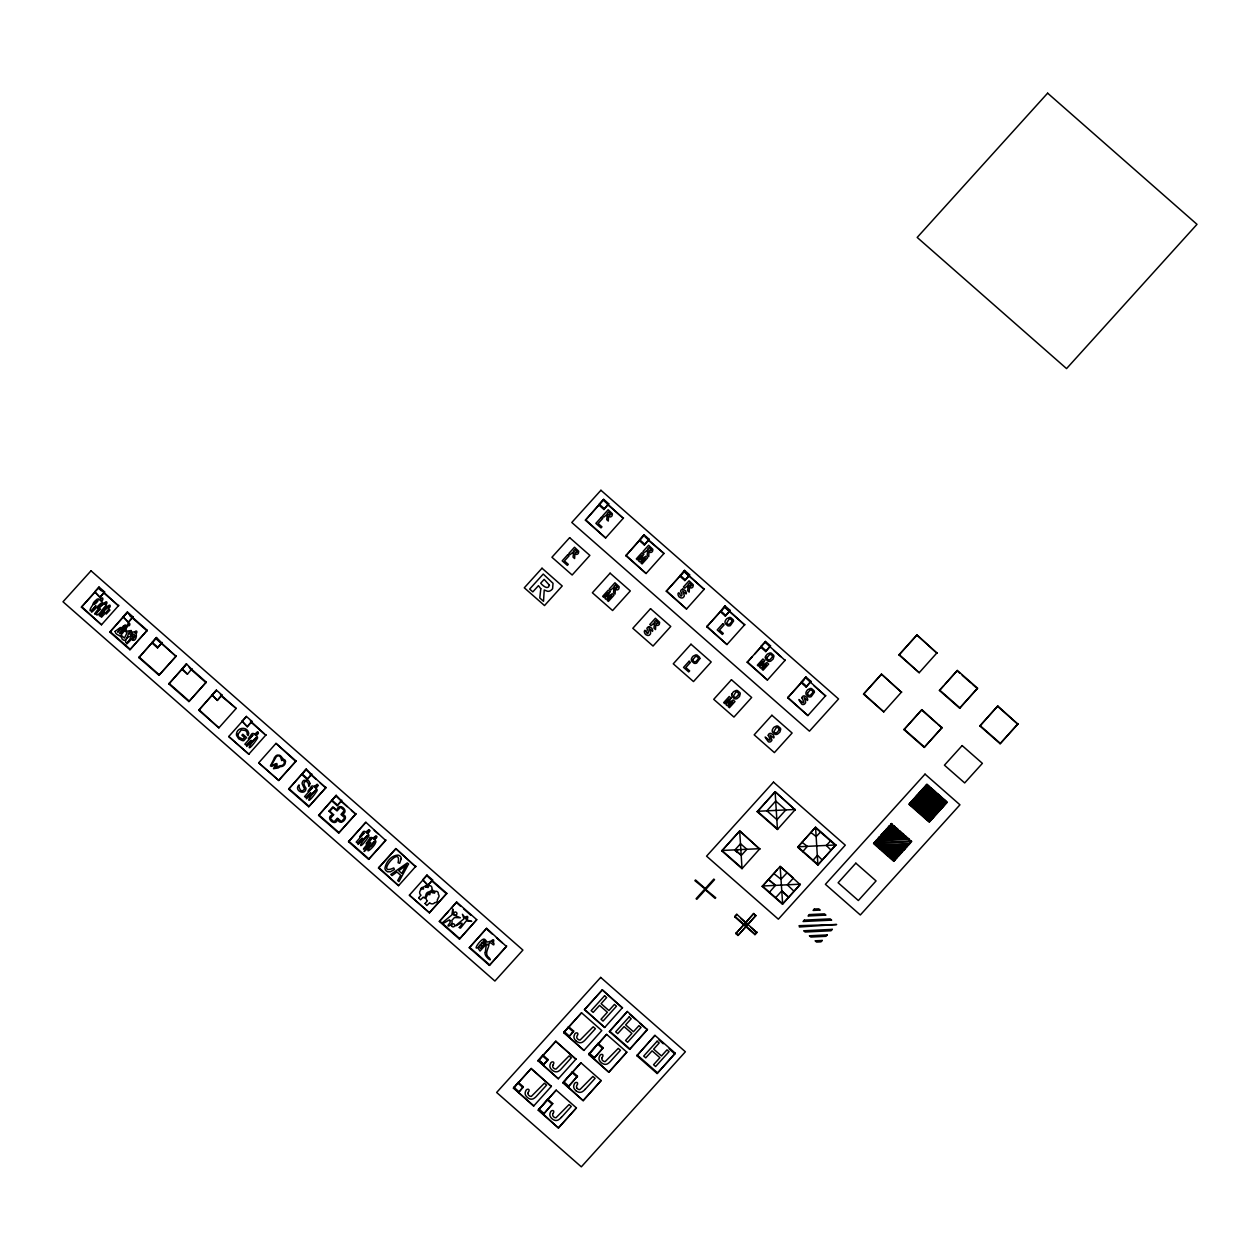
<?xml version="1.0" encoding="UTF-8"?>
<svg xmlns="http://www.w3.org/2000/svg" width="1260" height="1260" viewBox="0 0 1260 1260"><rect width="100%" height="100%" fill="white"/><g stroke="black" fill="none" stroke-linecap="round" stroke-linejoin="round"><path stroke-width="1.5" d="M738.612 694.591L736.234 697.205A2.032 1.984 22.7 0 1 734.47 697.095A2.236 2.173 22.7 0 1 733.918 696.67L733.777 696.496A1.811 1.764 22.7 0 1 733.493 695.914L735.824 692.149A2.047 2 22.7 0 1 736.517 692.008A2 1.953 22.7 0 1 738.549 694.512M779.058 730.107L776.695 732.737A2.032 1.984 22.7 0 1 774.916 732.611A2.236 2.173 22.7 0 1 774.365 732.186L774.223 732.013A1.811 1.764 22.7 0 1 773.939 731.446L776.27 727.666A2.047 2 22.7 0 1 779.042 730.091M731.981 694.071L732.8 692.575A8.946 8.741 22.7 0 1 733.761 691.551L736.171 690.448A4.016 3.922 22.7 0 1 737.478 690.559L739.935 692.685A3.244 3.166 22.7 0 1 740.25 693.756L739.494 696.465L737.116 698.576A3.843 3.748 22.7 0 1 735.588 698.922A3.181 3.103 22.7 0 1 734.485 698.749L732.123 696.67A3.244 3.166 22.7 0 1 731.808 695.599L731.792 695.221M765.639 656.586L766.474 655.106A8.946 8.741 22.7 0 1 767.434 654.066L769.828 652.979A4.016 3.922 22.7 0 1 771.151 653.09L773.608 655.216A3.244 3.166 22.7 0 1 773.923 656.271L773.167 658.98L770.789 661.106A3.843 3.764 22.7 0 1 769.261 661.453A3.181 3.103 22.7 0 1 768.159 661.264L765.797 659.201A3.244 3.166 22.7 0 1 765.481 658.13L765.466 657.751M118.818 605.335L101.493 624.787L81.412 607.163L98.737 587.711L118.582 605.902L104.234 593.303M94.705 591.806L100.013 597.398L104.612 591.948L99.004 587.034L94.705 591.806L100.013 597.398M99.004 587.034L98.501 588.262L101.367 590.783M101.493 624.787L81.648 606.611M128.552 613.903L147.231 630.299L129.922 649.75L109.84 632.126L127.15 612.675M123.118 616.77L128.441 622.361L133.04 616.912L127.433 611.998L123.118 616.77L128.441 622.361M127.433 611.998L109.84 632.126M129.922 649.75L147.231 630.299M138.883 657.625L156.209 638.174L176.053 656.365L158.965 675.265L138.883 657.625L156.492 637.513L161.8 643.104L157.5 647.876L151.893 642.947L156.492 637.513M157.5 647.876L162.083 642.427M158.965 675.265L176.29 655.814M188.953 666.934L206.246 682.117L188.921 701.568L168.84 683.928L186.433 663.815L191.756 669.391M186.433 663.815L181.849 669.249L187.441 674.163L192.04 668.729M187.441 674.163L182.117 668.587M188.921 701.568L206.246 682.117M220.405 694.559L236.187 708.419L218.862 727.87L198.781 710.231L216.106 690.779M212.074 694.874L217.397 700.466L221.98 695.032L216.389 690.118L212.074 694.874L217.397 700.466M216.389 690.118L198.781 710.231M218.862 727.87L199.017 709.679M236.187 708.419L221.618 696.37M228.737 736.533L248.818 754.173L228.737 736.533L246.062 717.082M242.03 721.177L247.338 726.768L251.937 721.334L246.346 716.404L242.03 721.177L247.338 726.768M245.826 717.633L246.346 716.404M265.907 735.273L250.362 720.862M258.694 762.835L278.775 780.476L258.694 762.835L276.003 743.384L296.084 761.009L278.775 780.476M276.003 743.384L295.864 761.576M288.635 789.138L305.959 769.687L325.805 787.862L308.716 806.762L288.635 789.138L306.243 769.01L311.551 774.601L307.235 779.373L301.644 774.459L306.243 769.01M307.235 779.373L311.834 773.923M308.716 806.762L326.041 787.311M318.591 815.441L335.9 795.989L355.761 814.165L338.672 833.065L318.591 815.441L336.184 795.312L341.507 800.903L337.192 805.676L331.6 800.746L336.184 795.312M337.192 805.676L341.791 800.226M338.672 833.065L355.981 813.614M348.532 841.727L365.857 822.276L385.702 840.467L368.613 859.367L348.532 841.727L365.857 822.276M368.613 859.367L385.938 839.916M415.894 866.218L398.57 885.67L378.488 868.03L395.813 848.578L415.658 866.77L395.813 848.578M398.57 885.67L378.724 867.478M409.39 895.167L429.471 912.807L409.39 895.167L426.715 875.716M422.667 879.811L427.99 885.402L432.59 879.968L426.983 875.038L422.667 879.811L427.99 885.402M426.478 876.267L426.983 875.038M623.542 517.939L605.635 537.973L585.412 520.222L603.319 500.173L623.353 518.38L607.462 504.425M599.24 504.236L598.878 505.071L603.934 509.512L608.722 503.779L603.666 499.338L599.24 504.236L604.296 508.678L603.934 509.512M603.666 499.338L585.412 520.222M429.471 912.807L446.796 893.356L428.101 876.944M439.346 921.469L456.655 902.018L476.737 919.658L459.427 939.109L439.346 921.469L448.544 911.295M605.635 537.973L585.601 519.766M451.174 908.381L456.655 902.018M459.427 939.109L476.737 919.658M645.025 536.807L663.988 553.455L646.081 573.505L625.858 555.739L643.765 535.689M639.686 539.752L639.324 540.603L644.395 545.029L649.168 539.296L644.112 534.854L639.686 539.752L644.742 544.194L644.395 545.029M469.287 947.772L486.612 928.321L506.457 946.512L489.368 965.396L469.287 947.772L486.612 928.321M644.112 534.854L625.858 555.739M646.081 573.505L626.047 555.298M489.368 965.396L506.693 945.945M663.988 553.455L647.908 539.942M704.434 588.971L686.527 609.021L666.304 591.255L684.212 571.221L704.245 589.428L684.023 571.662L684.558 570.37L689.614 574.812L689.267 575.663L684.841 580.561L679.786 576.119L684.558 570.37M684.841 580.561L689.614 574.812M686.527 609.021L666.493 590.814M523.341 1086.766L518.553 1092.499L523.341 1086.766L518.285 1082.324L513.387 1088.341L531.216 1068.464L551.329 1086.498L531.106 1068.732M513.592 1088.104L533.61 1106.091L551.455 1086.23M744.88 624.503L726.973 644.537L706.75 626.771L724.658 606.737L744.692 624.944L724.469 607.178L725.004 605.902L730.06 610.344L729.713 611.179L725.288 616.077L720.232 611.635L725.004 605.902M518.285 1082.324L517.939 1083.159L522.995 1087.601M725.288 616.077L730.06 610.344M547.627 1060.353L547.974 1059.518L542.918 1055.077L542.572 1055.911L547.627 1060.353L543.202 1065.251L543.643 1064.306L538.587 1059.865L538.02 1061.093L555.865 1041.217L575.977 1059.25L555.739 1041.485M583.947 1050.431L563.834 1032.397L581.553 1012.804L601.776 1030.554L583.947 1050.431L563.724 1032.664L568.622 1026.648L573.678 1031.089L568.906 1036.822L573.678 1031.089M726.973 644.537L706.939 626.33M568.622 1026.648L568.276 1027.483L573.332 1031.924M558.479 1128.031L538.477 1109.745L556.195 1090.136L576.418 1107.902L558.479 1128.031L538.256 1110.265L547.691 1099.098L552.746 1103.539L543.548 1114.171L552.746 1103.539M581.553 1012.804L563.724 1032.664M622.534 1007.606L604.69 1027.483L584.467 1009.717L602.296 989.856L622.409 1007.89L602.296 989.856M547.691 1099.098L547.344 1099.933L552.4 1104.374M556.195 1090.136L538.256 1110.265M583.207 1100.689L563.204 1082.403L580.923 1062.794L601.146 1080.56L583.207 1100.689L562.984 1082.923L572.418 1071.756L577.474 1076.197L568.26 1086.829L577.474 1076.197M572.418 1071.756L572.072 1072.591L577.127 1077.032M785.327 660.019L767.434 680.053L747.212 662.303L765.103 642.253L785.153 660.46M580.923 1062.794L562.984 1082.923M608.895 1072.276L588.892 1053.974L606.611 1034.381L626.834 1052.147L608.895 1072.276L588.672 1054.51L598.122 1043.327L603.178 1047.769L593.964 1058.416L603.178 1047.769M761.024 646.317L760.678 647.152L765.733 651.593L770.522 645.86L765.466 641.419L761.024 646.317L766.08 650.759L765.733 651.593M764.93 642.694L765.466 641.419M598.122 1043.327L597.76 1044.178L602.816 1048.603M604.69 1027.483L584.577 1009.449M606.611 1034.381L598.799 1043.311M609.383 1031.609L627.322 1011.481L647.325 1029.766L629.606 1049.36L609.383 1031.609L627.322 1011.481M767.434 680.053L747.385 661.846M629.606 1049.36L647.545 1029.231M721.791 850.909L739.683 830.891L759.733 849.082L739.683 830.891L742.014 868.675L721.791 850.909L739.51 831.317M636.899 1055.754L654.948 1035.373L675.171 1053.139L674.84 1053.927L657.121 1073.52L636.899 1055.754L654.948 1035.373M825.788 695.536L807.881 715.57L787.658 697.819L805.565 677.77L825.599 695.977L814.039 685.834M801.486 681.833L801.124 682.668L806.179 687.109L810.967 681.376L805.912 676.935L801.486 681.833L806.542 686.275L806.179 687.109M805.376 678.226L805.912 676.935M757.228 811.723L775.12 791.705L795.17 809.881L775.12 791.705L777.452 829.489L757.228 811.723L774.947 792.13M657.121 1073.52L675.171 1053.139M807.881 715.57L787.846 697.378M743.384 924.478L734.722 916.87L736.801 914.303L756.819 932.558L754.945 934.636L744.833 925.753M736.801 914.303L734.722 916.87M746.849 925.659L737.982 935.456L735.84 933.566L753.763 913.484L755.701 915.862L748.109 924.257M737.982 935.456L755.905 915.374M762.237 886.442L780.129 866.408L800.179 884.599L782.46 904.192L762.237 886.442L777.514 869.542M745.967 922.367L753.763 913.484M768.332 879.7L775.467 885.355L769.183 892.537M773.86 873.574L780.995 879.26L786.901 872.944M754.945 934.636L757.024 932.069M797.674 847.24L815.567 827.221L835.789 844.972L817.897 865.006L797.674 847.24L815.567 827.221L817.897 865.006M901.672 691.882L883.764 711.9L863.541 694.15L881.433 674.116L901.483 692.307L881.433 674.116M802.1 842.342L807.345 846.358L802.73 851.681M810.967 832.545L816.197 836.561L820.449 832.088M782.46 904.192L800.352 884.173L762.41 886.016L782.633 903.767L780.129 866.408L793.406 878.047L787.311 884.803L794.083 891.34M788.555 897.467L781.783 890.914L775.688 897.671M812.842 860.564L817.456 855.225L822.323 860.107M937.109 652.68L919.202 672.714L898.978 654.948L916.87 634.93L936.92 653.121L916.87 634.93M883.764 711.9L863.714 693.724M830.561 840.971L826.308 845.444L831.191 850.311M919.202 672.714L899.152 654.523M903.987 729.666L921.895 709.648L941.929 727.823L924.21 747.432L903.987 729.666L921.895 709.648M939.425 690.464L957.332 670.446L977.555 688.212L959.647 708.23L939.425 690.464L943.866 685.566M924.21 747.432L942.118 727.398M945.126 684.18L957.332 670.446M959.647 708.23L977.555 688.212M979.886 725.996L997.778 705.962L1017.828 724.153L1000.109 743.746L979.886 725.996L997.778 705.962M1000.109 743.746L1018.001 723.728M528.302 1092.247L528.097 1092.782A2.945 2.882 22.7 0 0 528.003 1093.27M552.998 1113.572L552.793 1114.108A2.945 2.882 22.7 0 0 552.683 1114.596A2.709 2.646 22.7 0 0 553.66 1116.832L554.29 1117.321A2.52 2.457 22.7 0 0 555.408 1117.683A1.638 1.591 22.7 0 0 556.038 1117.714L569.079 1104.532L571.268 1106.453L561.393 1117.384M102.312 609.73C111.967 598.988 94.579 620.077 106.281 607.761A1.591 1.543 22.7 0 0 106.123 605.572L103.399 603.193A2.489 2.441 22.7 0 1 102.8 604.832C99.839 606.296 87.601 622.078 100.406 608.942C92.437 616.203 97.902 617.258 101.903 610.202M106.029 612.36L108.706 609.572L105.651 613.242L106.281 614.045L109.903 610.092L107.478 606.8A2.362 2.315 22.7 0 1 106.864 608.281L99.225 615.715L100.328 615.998L104.281 611.635L100.595 616.219L101.54 617.242L105.651 612.785M369.983 837.994C356.044 857.698 385.938 820.922 363.416 849.114C384.883 828.34 350.422 865.258 370.755 845.397C378.063 835.9 372.204 847.003 370.125 846.83C363.242 856.107 374.63 846.72 375.48 842.751A1.701 1.669 22.7 0 0 375.275 840.436L372.377 837.884A1.701 1.669 22.7 0 0 369.999 837.994M81.412 607.163L94.563 592.625M100.296 596.72L104.612 591.948M128.725 621.684L133.04 616.912M168.84 683.928L185.929 665.028M217.681 699.804L221.98 695.032M247.621 726.091L251.937 721.334M248.818 754.173L266.143 734.722M278.995 779.909L296.084 761.009M604.296 508.678L608.722 503.779M644.742 544.194L649.168 539.296M378.488 868.03L395.577 849.13M666.304 591.255L684.023 571.662M428.274 884.74L432.59 879.968M429.707 912.256L446.796 893.356M706.75 626.771L724.469 607.178M747.212 662.303L752.267 656.696M754.803 653.893L761.119 646.9M766.08 650.759L770.522 645.86M787.658 697.819L804.101 679.628M806.542 686.275L810.967 681.376M863.541 694.15L881.26 674.541M898.978 654.948L916.697 635.355M542.918 1055.077L538.492 1059.975L543.548 1064.417L547.974 1059.518M531.216 1068.464L513.497 1088.057L533.815 1105.87M555.865 1041.217L538.146 1060.81L558.4 1078.686M584.467 1009.717L602.185 990.124M766.883 810.842L775.75 801.029L785.862 809.912L776.995 819.725L766.899 810.826M735.005 849.854L740.549 843.712L746.865 849.287L741.321 855.414L735.005 849.854L741.337 855.398M704.655 889.229L696.103 898.679L696.812 899.309L705.364 889.859L705.269 888.536L695.52 879.968L694.89 880.661L715.743 897.718L715.113 898.411L705.364 889.859M705.269 888.536L713.822 879.086L714.53 879.7L705.994 889.166M742.014 868.675L759.906 848.657L721.964 850.484L742.187 868.25M777.452 829.489L795.344 809.456L757.402 811.298L777.625 829.048M576.088 1058.983L558.259 1078.843L538.288 1060.652M588.672 1054.51L595.003 1047.517M585.238 1089.27L595.114 1078.339L592.924 1076.418L579.884 1089.601A1.638 1.591 22.7 0 1 579.238 1089.553A2.52 2.473 22.7 0 1 578.135 1089.207L577.49 1088.719A3.78 3.685 22.7 0 1 577.143 1088.372M558.7 1127.495L576.418 1107.902M583.427 1100.153L601.146 1080.56M609.115 1071.74L626.834 1052.147M735.84 933.566L743.431 925.171M745.038 925.265L746.912 923.186M926.116 785.216L927.832 785.122M924.856 786.602L929.266 786.382M923.596 787.972L930.699 787.642M922.351 789.358L932.117 788.886M921.091 790.745L933.55 790.146M919.847 792.13L934.983 791.406M918.587 793.516L936.416 792.666M917.343 794.902L937.85 793.91M916.083 796.288L939.267 795.17M914.839 797.674L940.7 796.43M913.579 799.06L942.133 797.69M912.319 800.447L943.567 798.934M911.075 801.832L945 800.194M909.814 803.219L946.417 801.455M909.909 804.541L946.512 802.777M911.342 805.802L945.252 804.163M912.775 807.061L944.008 805.549M914.193 808.306L942.748 806.936M915.626 809.566L941.503 808.322M917.059 810.826L940.244 809.707M918.493 812.086L938.999 811.093M919.926 813.33L937.739 812.48M921.343 814.59L936.495 813.85M922.777 815.85L935.235 815.236M924.21 817.094L933.975 816.622M925.643 818.354L932.731 818.008M927.077 819.614L931.471 819.394M928.494 820.874L930.226 820.78M737.793 850.138L734.832 850.279L737.352 852.5M930.4 803.817L926.73 801.077L929.707 797.785L932.715 800.698L932.179 803.376A1.874 1.827 22.7 0 1 930.589 803.785M97.713 608.249L102.202 604.312A1.717 1.669 22.7 0 0 102.044 601.949L99.13 599.398M957.143 670.871L959.679 673.092M962.199 675.313L970.877 682.92M972.311 684.196L977.366 688.637M997.605 706.387L1017.828 724.153M939.614 690.039L959.836 707.805M980.059 725.571L1000.283 743.321M921.706 710.073L936.873 723.382M938.149 724.5L941.929 727.823M904.176 729.241L924.399 746.991M773.593 650.317L780.806 656.649M680.132 575.284L685.188 579.71M720.578 610.801L725.634 615.242M815.393 827.647L835.616 845.413M768.505 879.275L775.451 885.37M781.783 890.93L788.728 897.025M753.559 913.972L755.701 915.862M740.927 918.603L745.259 922.399M751.039 927.47L756.819 932.558M744.896 923.281L747.054 925.171M734.927 916.382L755.149 934.148M736.045 933.077L738.187 934.967M630 1014.552L635.78 1019.623M640.111 1023.419L645.892 1028.491M658.948 1039.972L663.28 1043.768M669.06 1048.84L674.84 1053.927M637.213 1054.966L657.452 1072.733M609.604 1031.074L629.827 1048.84M129.796 615.746L147.011 630.851M155.972 638.741L176.053 656.365M190.228 668.808L206.01 682.668M251.559 722.673L264.474 734.013M310.023 774.018L315.772 779.058M320.072 782.838L325.805 787.862M341.413 801.581L347.146 806.62M351.461 810.385L355.761 814.165M374.236 830.387L378.536 834.167M432.212 881.307L446.56 893.907M456.419 902.569L460.735 906.35M463.601 908.869L470.767 915.169M486.376 928.872L492.109 933.912M496.424 937.692L502.157 942.732M152.177 642.285L157.768 647.199M301.927 773.782L307.519 778.696M331.868 800.084L337.475 804.998M110.061 631.559L130.142 649.199M139.12 657.074L159.201 674.714M169.076 683.377L189.157 701.017M288.871 788.587L308.952 806.211M318.827 814.873L338.909 832.514M348.768 841.176L368.849 858.816M439.567 920.918L459.648 938.542M469.523 947.221L489.605 964.845M589.255 1053.124L594.31 1057.565M564.197 1031.546L569.252 1035.988M563.567 1081.553L568.622 1085.994M538.839 1108.894L543.895 1113.336M513.86 1087.222L518.915 1091.664M97.713 608.249C110.943 590.767 80.813 625.921 95.886 605.587C85.869 618.282 90.169 604.422 98.044 600.548C95.02 606.154 89.365 605.446 96.721 599.508A1.717 1.669 22.7 0 1 99.13 599.398M528.507 1091.869A10.364 10.127 22.7 0 1 529.042 1091.018C529.846 1088.231 525.861 1088.797 525.577 1091.38A5.213 5.103 22.7 0 0 525.152 1093.381A4.221 4.127 22.7 0 0 525.593 1095.176A5.182 5.056 22.7 0 0 525.877 1095.68A6.568 6.41 22.7 0 0 526.428 1096.436L526.885 1096.94A7.702 7.529 22.7 0 0 530.413 1099.067A4.756 4.646 22.7 0 0 533.405 1098.704A12.443 12.159 22.7 0 0 536.665 1096.027L546.588 1085.128L544.399 1083.206L531.358 1096.389A1.638 1.591 22.7 0 1 530.712 1096.358A2.52 2.457 22.7 0 1 529.61 1095.995L528.964 1095.507A2.709 2.646 22.7 0 1 527.909 1093.27M576.387 1041.185A7.418 7.245 22.7 0 0 579.238 1042.634A4.756 4.646 22.7 0 0 582.215 1042.303A12.443 12.159 22.7 0 0 585.475 1039.626L595.397 1028.727L593.208 1026.79L580.167 1039.988A1.638 1.591 22.7 0 1 579.521 1039.941A2.52 2.473 22.7 0 1 578.419 1039.579L577.789 1039.106A3.78 3.685 22.7 0 1 577.427 1038.76A2.473 2.425 22.7 0 1 576.797 1036.87A2.945 2.866 22.7 0 1 576.907 1036.366L577.111 1035.83A8.93 8.726 22.7 0 1 577.852 1034.617C578.608 1032.034 574.67 1032.302 574.387 1034.98A5.213 5.087 22.7 0 0 573.962 1036.98A4.221 4.127 22.7 0 0 574.402 1038.775A5.544 5.418 22.7 0 0 574.859 1039.532A6.583 6.426 22.7 0 0 575.237 1040.035L575.694 1040.524A9.781 9.56 22.7 0 0 576.387 1041.169M553.187 1113.194A10.364 10.127 22.7 0 1 553.723 1112.344C554.526 1109.556 550.541 1110.123 550.258 1112.706A5.213 5.103 22.7 0 0 549.848 1114.706A4.221 4.127 22.7 0 0 550.289 1116.502A5.182 5.056 22.7 0 0 550.557 1117.006A6.568 6.41 22.7 0 0 551.108 1117.762L551.565 1118.266A7.702 7.529 22.7 0 0 555.109 1120.392A4.756 4.646 22.7 0 0 558.101 1120.03A12.443 12.159 22.7 0 0 561.361 1117.352M577.127 1088.372A2.473 2.425 22.7 0 1 576.513 1086.482A2.945 2.866 22.7 0 1 576.623 1085.978L576.828 1085.458A8.93 8.726 22.7 0 1 577.568 1084.23C578.356 1081.427 574.387 1082.009 574.103 1084.592A5.213 5.087 22.7 0 0 573.678 1086.592A4.221 4.127 22.7 0 0 574.119 1088.388A5.544 5.418 22.7 0 0 574.56 1089.144A6.583 6.426 22.7 0 0 574.954 1089.648L575.41 1090.152A9.781 9.56 22.7 0 0 576.103 1090.782M576.088 1090.798A7.418 7.245 22.7 0 0 578.954 1092.247A4.756 4.646 22.7 0 0 581.931 1091.916A12.443 12.159 22.7 0 0 585.191 1089.238M776.034 734.438A3.181 3.103 22.7 0 1 774.931 734.265L772.569 732.202A3.244 3.166 22.7 0 1 772.254 731.131L772.238 730.737A3.906 3.811 22.7 0 1 772.427 729.587L773.246 728.091A8.946 8.741 22.7 0 1 774.207 727.067L776.617 725.981A4.016 3.922 22.7 0 1 777.924 726.091L780.381 728.201A3.244 3.166 22.7 0 1 780.712 729.272L779.94 731.981L777.562 734.107A3.843 3.748 22.7 0 1 776.034 734.438M731.619 695.079A3.843 3.748 22.7 0 1 731.808 693.945M648.774 626.755A2.489 2.425 22.7 0 1 649.262 626.692M648.585 626.834A2.063 2.016 22.7 0 0 647.719 627.275A2.489 2.425 22.7 0 0 647.199 627.889A2.221 2.173 22.7 0 0 646.931 628.787C649.75 631.764 647.624 636.347 646.018 631.355A3.134 3.055 22.7 0 1 646.254 630.851C642.931 628.441 644.254 635.087 647.041 635.245A2.536 2.473 22.7 0 0 648.695 635.355L648.884 635.308A1.969 1.921 22.7 0 0 649.53 634.993L650.349 634.048A2.315 2.252 22.7 0 0 650.569 633.449L650.569 632.819A2.378 2.331 22.7 0 0 650.412 632.205L649.026 628.362L652.412 631.402A2.425 2.378 22.7 0 0 652.712 630.425L651.924 628.315L649.577 626.834A2.221 2.173 22.7 0 0 649.058 626.803M765.292 657.594A3.843 3.764 22.7 0 1 765.481 656.46M731.871 620.897A2.047 2 22.7 0 0 729.052 619.148L726.721 622.928A2.032 1.984 22.7 0 0 727.036 623.511L727.146 623.668A2.236 2.173 22.7 0 0 727.697 624.109A2.032 1.984 22.7 0 0 729.461 624.22L731.824 621.59A2.047 2 22.7 0 0 731.902 620.897M682.432 589.27A2.489 2.425 22.7 0 1 682.936 589.223M682.243 589.365A2.063 2.016 22.7 0 0 681.392 589.79A2.489 2.425 22.7 0 0 680.872 590.404A2.221 2.173 22.7 0 0 680.589 591.318C683.456 594.326 681.203 598.815 679.691 593.87A3.134 3.055 22.7 0 1 679.928 593.365C676.715 590.924 677.817 597.445 680.51 597.681A2.583 2.52 22.7 0 0 682.369 597.886L682.558 597.838A1.969 1.921 22.7 0 0 683.188 597.524L684.023 596.563A2.315 2.252 22.7 0 0 684.243 595.964L684.243 595.35A2.378 2.331 22.7 0 0 684.07 594.72L682.699 590.893L686.07 593.933A2.425 2.378 22.7 0 0 686.385 592.94L685.582 590.83L683.251 589.349A2.221 2.173 22.7 0 0 682.731 589.333M485.289 952.292C483.131 955.6 493.274 963.364 489.4 958.01C483.273 953.962 489.321 947.851 488.99 943.819C490.518 940.086 494.014 947.441 494.014 943.897C492.455 937.456 487.856 944.307 486.344 941.125A9.623 9.403 22.7 0 0 484.69 939.346C481.981 937.093 472.374 950.796 477.713 947.599L480.028 951.048L486.376 944.102L485.289 952.292M256.064 737.73C245.716 749.101 248 752.551 257.15 738.738A1.701 1.669 22.7 0 0 256.961 736.423L254.063 733.871A1.701 1.669 22.7 0 0 251.669 733.981L248.283 738.832L252.992 735.068L244.85 744.203L246.188 745.164L251.118 740.281L246.677 746.487L256.064 737.73M315.677 790.193C304.841 802.415 307.944 804.541 316.748 791.201A1.685 1.638 22.7 0 0 316.559 788.902L313.693 786.382A1.685 1.638 22.7 0 0 311.33 786.492L307.96 791.28L312.606 787.61L304.573 796.603L305.897 797.548L310.779 792.713L306.369 798.871L315.677 790.24M367.416 835.616C356.706 847.586 359.825 849.87 368.518 836.64A1.701 1.669 22.7 0 0 368.314 834.325L365.416 831.773A1.701 1.669 22.7 0 0 363.037 831.883L359.635 836.734L364.313 833.017L356.202 842.089L357.541 843.066L362.486 838.183L358.029 844.389L367.416 835.616M132.473 639.985C136.159 642.663 139.151 630.724 132.174 631.984C125.323 633.292 136.19 639.356 131.308 634.205L132.489 633.26L132.473 634.63C135.907 632.504 134.174 638.946 131.465 636.709C123.842 635.434 123.464 649.987 130.898 638.08C116.629 656.208 144.081 624.755 132.473 639.985M491.683 940.763C493.762 945.047 495.07 937.062 491.699 940.637M540.808 588.751L539.768 597.98L543.517 601.288L544.226 589.995L547.533 591.302A4.678 4.567 22.7 0 0 549.061 591.223A4.867 4.741 22.7 0 0 550.006 590.909L551.281 590.105A7.906 7.718 22.7 0 0 552.605 588.688L553.03 583.317L543.233 574.056L529.641 589.097L532.822 591.885L538.477 585.632L540.808 588.751M549.423 585.191C548.1 590.53 542.462 585.428 540.682 583.207L544.147 579.364L549.423 585.191M573.489 553.329L573.048 557.156L574.607 558.526L574.906 553.849L576.277 554.384A2 1.953 22.7 0 0 577.474 554.132L577.836 553.896A3.276 3.197 22.7 0 0 578.372 553.298L578.718 551.534A1.764 1.717 22.7 0 0 578.545 551.077L574.497 547.234L568.859 553.471L570.181 554.62L572.796 552.274A3.355 3.276 22.7 0 1 573.379 552.919L573.489 553.329M577.064 551.848L575.914 552.904L573.442 551.029L574.875 549.439L577.064 551.848M607.163 515.844L606.721 519.671L608.281 521.041L608.564 516.364L609.95 516.915A2 1.953 22.7 0 0 611.147 516.647L611.494 516.411A3.276 3.197 22.7 0 0 612.045 515.828L612.391 514.064A1.764 1.717 22.7 0 0 612.218 513.608L608.17 509.764L602.532 516.001L603.855 517.151L606.47 514.804A3.355 3.276 22.7 0 1 607.037 515.434L607.163 515.844M613.935 588.845L613.51 592.673L615.069 594.043L615.352 589.365L616.723 589.9A2 1.953 22.7 0 0 617.935 589.649L618.282 589.412A3.276 3.197 22.7 0 0 618.817 588.83L619.164 587.066A1.764 1.717 22.7 0 0 619.006 586.593L614.943 582.766L609.304 588.987L610.627 590.152L613.258 587.806A3.355 3.276 22.7 0 1 613.825 588.436L613.935 588.845M617.51 587.365L616.219 588.388L613.888 586.546L615.321 584.955L617.51 587.365M647.609 551.36L647.167 555.203L648.727 556.573L649.026 551.88L650.396 552.431A2 1.953 22.7 0 0 651.593 552.179L651.956 551.927A3.276 3.197 22.7 0 0 652.491 551.345L652.869 549.738A1.764 1.717 22.7 0 0 652.664 549.124L648.616 545.281L642.978 551.518L644.301 552.667L646.931 550.321A3.355 3.276 22.7 0 1 647.498 550.966L647.609 551.36M654.381 624.361L653.956 628.189L655.515 629.559L655.798 624.881L657.169 625.433A2 1.953 22.7 0 0 658.381 625.165L658.728 624.928A3.276 3.197 22.7 0 0 659.279 624.346L659.626 622.582A1.764 1.717 22.7 0 0 659.452 622.109L655.389 618.282L649.766 624.503L651.073 625.669L653.704 623.322A3.355 3.276 22.7 0 1 654.271 623.952L654.381 624.361M657.956 622.897L656.665 623.905L654.334 622.062L655.767 620.487L657.956 622.897M688.054 586.892L687.629 590.72L689.188 592.09L689.472 587.412L690.842 587.947A2 1.953 22.7 0 0 692.055 587.695L692.401 587.459A3.276 3.197 22.7 0 0 692.937 586.861L693.284 585.097A1.764 1.717 22.7 0 0 693.126 584.64L689.062 580.797L683.424 587.034L684.747 588.184L687.377 585.837A3.355 3.276 22.7 0 1 687.944 586.483L688.054 586.892M610.738 514.379L609.588 515.419L607.099 513.544L608.533 511.969L610.738 514.379M651.184 549.895L649.892 550.919L647.561 549.077L648.995 547.486L651.184 549.895M691.63 585.412L690.338 586.435L688.007 584.593L689.441 583.002L691.63 585.506M237.935 734.297L238.187 735.919A4.662 4.552 22.7 0 0 239.116 737.352L242.975 739.195L244.487 737.525L241.904 735.241L242.802 734.249L246.566 737.572L243.684 740.754L242.266 740.565L238.739 738.848L236.596 735.478A4.646 4.536 22.7 0 1 236.486 733.934C236.959 727.65 246.33 726.075 248.425 732.186A3.843 3.748 22.7 0 1 248.692 733.619L248.062 735.604L247.039 734.186A2.961 2.898 22.7 0 0 247.149 733.163A2.788 2.725 22.7 0 0 247.007 732.47L246.393 731.446A4.489 4.394 22.7 0 0 245.401 730.485L241.29 729.934L237.935 734.297M309.897 783.421L309.645 784.917A4.678 4.567 22.7 0 1 308.763 786.334C308.842 778.57 300.085 780.601 306.023 788.288C305.55 796.226 293.344 790.492 299.03 784.917C298.447 786.728 300.856 794.036 304.243 789.39A1.953 1.906 22.7 0 0 304.353 788.571L302.164 783.815A2.929 2.851 22.7 0 1 302.274 782.507L302.809 781.357A4.756 4.646 22.7 0 1 303.849 780.334L308.038 780.365A4.772 4.662 22.7 0 1 309.204 781.515L309.897 783.421M450.072 920.54L450.009 922.981C443.866 928.919 454.198 925.186 451.741 920.54L454.482 917.5L460.357 917.784L453.269 914.681L452.765 908.933L451.883 914.917L442.685 922.509L443.646 923.218L449.332 919.894L450.072 920.54M459.286 927.533L460.53 928.116L466.231 920.95L471.712 921.391L466.72 919.894L462.42 914.256L463.979 918.823C442.795 935.833 470.421 914.697 459.286 927.533M768.269 735.352C775.357 748.802 758.394 728.453 768.395 741.809A2.536 2.473 22.7 0 0 770.049 741.919L770.238 741.872A1.969 1.921 22.7 0 0 770.868 741.557L771.687 740.612A2.315 2.252 22.7 0 0 771.908 740.014L770.112 735.1L773.75 737.966A2.425 2.378 22.7 0 0 774.049 736.974L773.262 734.863L770.931 733.399A2.221 2.173 22.7 0 0 770.411 733.367A2.441 2.378 22.7 0 0 769.923 733.399A2.063 2.016 22.7 0 0 769.072 733.84A2.489 2.425 22.7 0 0 768.553 734.438A2.221 2.173 22.7 0 0 768.269 735.352M801.943 697.867C808.873 711.506 792.445 690.984 801.864 704.245A2.583 2.52 22.7 0 0 803.722 704.45L803.912 704.387A1.969 1.921 22.7 0 0 804.541 704.088L805.36 703.127A2.315 2.252 22.7 0 0 805.581 702.529L805.581 701.899A2.378 2.331 22.7 0 0 805.423 701.284L804.038 697.442L807.424 700.481A2.425 2.378 22.7 0 0 807.723 699.505L806.936 697.394L804.605 695.914A2.221 2.173 22.7 0 0 804.085 695.898A2.441 2.378 22.7 0 0 803.596 695.929A2.063 2.016 22.7 0 0 802.746 696.355A2.489 2.425 22.7 0 0 802.226 696.969A2.221 2.173 22.7 0 0 801.943 697.867M256.615 732.659C259.024 736.612 258.851 729.272 256.615 732.659M316.213 785.169C318.78 788.981 318.229 781.909 316.213 785.169M367.967 830.545C370.519 834.451 369.967 827.237 367.967 830.545M374.929 836.672C377.401 840.546 377.197 833.411 374.929 836.672M257.103 732.674L258.237 732.832L257.103 732.674M316.701 785.201L317.803 785.452L316.732 785.09M368.471 830.576L369.589 830.734L368.471 830.576M375.433 836.687L376.551 836.845L375.433 836.687M692.984 659.5L693.047 660.398A2.032 1.984 22.7 0 0 693.362 660.996L693.472 661.138A2.236 2.173 22.7 0 0 694.024 661.579A2.032 1.984 22.7 0 0 695.788 661.689L698.166 659.074A2.047 2 22.7 0 0 695.378 656.633L692.984 659.5M767.104 657.547L767.167 658.444A1.811 1.764 22.7 0 0 767.45 659.011L767.592 659.185A2.236 2.173 22.7 0 0 768.143 659.626A2.032 1.984 22.7 0 0 769.907 659.736L772.285 657.121A2.047 2 22.7 0 0 772.317 656.397A2 1.953 22.7 0 0 771.813 655.216L771.64 655.058A2.047 2 22.7 0 0 769.498 654.664L767.104 657.547M807.55 693.063L807.613 693.961A1.811 1.764 22.7 0 0 807.896 694.528L808.038 694.701A2.236 2.173 22.7 0 0 808.589 695.142A2.032 1.984 22.7 0 0 810.353 695.252L812.731 692.638A2.047 2 22.7 0 0 809.944 690.197L807.55 693.063M401.231 858.674L399.656 863.32L398.081 862.722C402.113 843.413 374.078 876.96 393.75 867.935L394.459 869.494L390.395 871.794L387.56 871.794L385.796 870.471A4.079 3.985 22.7 0 1 384.961 868.108C386.017 861.966 391.387 855.351 397.955 855.115A3.67 3.591 22.7 0 1 399.987 856.044L400.585 856.674A3.292 3.213 22.7 0 1 401.121 857.808L401.231 858.674M284.555 761.607L284.004 763.796A3.938 3.843 22.7 0 1 280.177 765.67L274.412 768.301L277.168 765.214L276.838 763.466L271.231 765.481L276.318 756.693A3.292 3.213 22.7 0 1 278.176 755.89C281.484 754.425 281.468 764.111 282.193 759.323L284.555 761.607M699.82 658.618L696.67 663.059A3.843 3.748 22.7 0 1 695.142 663.406A3.181 3.103 22.7 0 1 694.039 663.233L691.677 661.153A3.244 3.166 22.7 0 1 691.362 660.082L691.346 659.705A3.906 3.811 22.7 0 1 691.519 658.555L692.338 657.058A8.946 8.741 22.7 0 1 693.315 656.035L695.709 654.932A4.016 3.922 22.7 0 1 697.032 655.042L699.489 657.169A3.244 3.166 22.7 0 1 699.804 658.24L699.82 658.618M733.493 621.133L730.343 625.59A3.843 3.748 22.7 0 1 728.8 625.921A3.181 3.103 22.7 0 1 727.697 625.747L725.351 623.684A3.244 3.166 22.7 0 1 725.035 622.613L725.004 622.22A3.906 3.811 22.7 0 1 725.193 621.07L726.012 619.573A8.946 8.741 22.7 0 1 726.988 618.55L729.383 617.463A4.016 3.922 22.7 0 1 730.69 617.573L733.163 619.684A3.244 3.166 22.7 0 1 733.477 620.755L733.493 621.133M814.401 692.181L811.235 696.622A3.843 3.764 22.7 0 1 809.707 696.969A3.181 3.103 22.7 0 1 808.605 696.796L806.242 694.717A3.244 3.166 22.7 0 1 805.928 693.646L805.912 693.268A3.906 3.811 22.7 0 1 806.101 692.118L806.92 690.622A8.946 8.741 22.7 0 1 807.881 689.598L810.29 688.495A4.016 3.922 22.7 0 1 811.597 688.606L814.054 690.732A3.244 3.166 22.7 0 1 814.369 691.803L814.401 692.181M285.484 761.638L285.138 763.56A4.867 4.756 22.7 0 1 284.398 764.883A4.883 4.772 22.7 0 1 280.271 766.6A23.578 23.026 22.7 0 1 278.098 767.97L273.499 768.71L276.066 764.048L271.75 766.427L270.412 765.875L273.94 759.055A6.898 6.741 22.7 0 1 274.523 757.528L276.05 755.732A4.142 4.048 22.7 0 1 277.625 755.055C281.452 754.331 281.815 759.166 285.012 760.095A2.614 2.567 22.7 0 1 285.453 761.197L285.484 761.638M100.406 599.035C102.879 604.406 104.391 594.578 100.406 599.035M108.108 606.107C110.045 610.643 111.652 602.374 108.108 606.107M104.612 602.863C106.769 607.856 108.47 598.721 104.612 602.863M127.654 624.33C129.717 629.087 131.323 620.424 127.654 624.33M134.678 632.016C136.663 636.741 138.458 628.315 134.694 631.89M255.323 733.509C256.52 737.746 259.497 732.076 255.323 733.509M314.953 786.019C315.772 789.988 319.662 785.106 314.968 785.878M366.691 831.411C367.857 835.632 370.881 829.994 366.691 831.411M373.653 837.522C374.661 841.664 378.157 836.262 373.653 837.522M465.57 917.39C467.806 922.241 469.13 913.39 465.57 917.39M418.682 897.844L420.478 899.829L423.265 897.151A3.197 3.119 22.7 0 0 424.935 898.144A4.064 3.969 22.7 0 1 425.849 895.592A3.748 3.67 22.7 0 1 429.44 891.781A3.008 2.945 22.7 0 1 430.794 890.978A3.685 3.607 22.7 0 1 432.574 889.906A2.567 2.504 22.7 0 0 431.881 888.583A2.347 2.284 22.7 0 0 428.683 885.796A2.567 2.504 22.7 0 0 425.014 886.347A1.89 1.843 22.7 0 0 423.565 887.292A2.63 2.567 22.7 0 0 420.604 890.347A2.961 2.882 22.7 0 0 419.643 892.663A3.197 3.134 22.7 0 0 420.998 895.167L418.761 897.671M126.016 630.126C124.236 632.599 122.314 625.448 125.307 625.117C117.148 629.921 132.41 620.865 126.031 628.441L126.457 625.763L125.087 627.795L126.016 630.126M115.148 631.417C115.243 635.67 121.684 634.709 122.236 639.261C126.394 643.072 127.276 636.269 129.119 632.126L131.323 630.535L125.354 631.37L127.118 632.552L124.425 638.111L120.991 635.087L124.157 631.15L122.834 630L122.488 631.386C117.479 636.316 119.747 632.347 122.535 629.732L121.165 628.976L117.7 632.189L119.763 628.96A1.921 1.874 22.7 0 1 122.456 628.834L124.015 630.189L123.023 628.22A2.772 2.709 22.7 0 0 119.117 628.409L115.148 631.417M328.986 811.125L332.813 814.747C323.93 817.22 336.121 828.009 337.585 818.937C340.074 827.899 351.052 815.756 341.759 814.322C350.737 811.834 338.452 801.155 336.987 810.133L332.892 806.809L328.986 811.125M333.632 814.716L330.277 818.559L334.026 821.851L337.397 818.165L341.491 821.489L344.783 817.866L340.972 814.48L344.295 810.511L340.546 807.219L337.05 810.936L333.081 807.581L329.789 811.219L333.632 814.716M421.58 888.82L423.486 889.072L423.47 888.064A1.937 1.89 22.7 0 0 421.69 888.647L421.58 888.82M425.628 886.93L428.116 887.512L428.431 886.615A1.921 1.874 22.7 0 0 425.723 886.756L425.628 886.93M425.092 903.483L426.872 905.467L429.691 902.774A3.213 3.134 22.7 0 0 432.416 903.861A2.961 2.882 22.7 0 0 434.637 902.648A2.63 2.567 22.7 0 0 437.377 899.404A1.89 1.843 22.7 0 0 438.165 897.892A2.567 2.504 22.7 0 0 438.291 894.222A2.347 2.284 22.7 0 0 435.109 891.418A2.567 2.52 22.7 0 0 431.424 891.97A1.89 1.843 22.7 0 0 429.991 892.915A2.63 2.567 22.7 0 0 427.03 895.986A2.961 2.882 22.7 0 0 426.069 898.286A3.197 3.134 22.7 0 0 427.423 900.806L425.092 903.483M432.038 892.568L434.542 893.151L434.842 892.253A1.921 1.874 22.7 0 0 432.148 892.395L432.038 892.568M428.006 894.458L429.912 894.71L429.88 893.702A1.937 1.89 22.7 0 0 428.101 894.285L428.006 894.458M552.888 1065.267L552.825 1065.44A2.945 2.866 22.7 0 0 552.715 1065.928A2.473 2.425 22.7 0 0 553.329 1067.834A3.78 3.685 22.7 0 0 553.691 1068.165L554.337 1068.653A2.52 2.473 22.7 0 0 555.44 1069A1.638 1.591 22.7 0 0 556.085 1069.047L569.11 1055.864L571.316 1057.786L561.44 1068.716A12.443 12.159 22.7 0 1 558.149 1071.409A4.756 4.646 22.7 0 1 555.156 1071.709A7.418 7.245 22.7 0 1 552.289 1070.244A9.781 9.56 22.7 0 1 551.612 1069.598L551.155 1069.094A6.583 6.426 22.7 0 1 550.762 1068.59A5.544 5.418 22.7 0 1 550.321 1067.834A4.221 4.127 22.7 0 1 549.88 1066.039A5.213 5.087 22.7 0 1 550.305 1064.039C550.573 1061.456 554.573 1060.889 553.754 1063.676A8.93 8.726 22.7 0 0 553.03 1064.905L552.888 1065.267M602.028 1057.786L601.965 1057.959A2.945 2.866 22.7 0 0 601.87 1058.447A2.473 2.425 22.7 0 0 602.469 1060.353A3.78 3.685 22.7 0 0 602.847 1060.684L603.477 1061.172A2.52 2.473 22.7 0 0 604.58 1061.534A1.638 1.591 22.7 0 0 605.225 1061.566L618.266 1048.383L620.456 1050.304L610.58 1061.235A12.443 12.159 22.7 0 1 607.304 1063.928A4.756 4.646 22.7 0 1 604.296 1064.227A7.418 7.245 22.7 0 1 601.445 1062.763A9.781 9.56 22.7 0 1 600.752 1062.117L600.295 1061.613A6.583 6.426 22.7 0 1 599.917 1061.125A5.544 5.418 22.7 0 1 599.461 1060.353A4.221 4.127 22.7 0 1 599.02 1058.558A5.213 5.087 22.7 0 1 599.445 1056.557C599.713 1053.974 603.713 1053.407 602.91 1056.195A8.93 8.726 22.7 0 0 602.17 1057.423L602.028 1057.786M936.133 803.124C934.495 808.747 927.47 807.156 924.982 803.014L921.044 807.376L918.603 805.234L929.014 793.721L936.038 800.683A4.3 4.205 22.7 0 1 936.274 802.399A3.874 3.796 22.7 0 1 936.133 803.124M609.982 591.775L607.304 596.957L612.187 593.712L613.966 595.255L608.391 601.414L607.273 600.437L611.667 595.57L606.044 599.351L604.989 598.437L608.186 592.531L603.76 597.35L602.642 596.358L608.202 590.216L609.982 591.775M643.655 554.29L640.962 559.487L645.86 556.227L647.624 557.786L642.065 563.944L640.946 562.952L645.341 558.101L639.718 561.881L638.663 560.952L641.86 555.046L637.434 559.881L636.316 558.889L641.875 552.731L643.655 554.29M731.005 698.04L728.327 703.237L733.21 699.977L734.99 701.537L729.43 707.695L728.296 706.718L732.69 701.851L727.067 705.631L726.028 704.702L729.225 698.812L724.784 703.631L723.665 702.639L729.241 696.496L731.005 698.04M764.678 660.571L762.001 665.752L766.883 662.508L768.663 664.067L763.087 670.226L761.969 669.233L766.363 664.382L760.741 668.162L759.685 667.233L762.883 661.327L758.457 666.146L757.339 665.17L762.899 659.011L764.678 660.571M488.25 945.142L487.762 944.339L488.25 945.142M404.397 868.581L401.767 873.4L398.727 870.723L406.586 864.99L404.397 868.581M408.539 864.014L398.932 881.638L397.703 880.551L400.711 875.306L396.916 871.967L392.033 875.574L390.789 874.487L407.295 862.927L408.539 864.014M91.019 570.796L63 601.776L494.897 981.052L522.916 950.072L91.019 570.796M600.926 490.266L571.788 522.475L809.44 731.162L838.561 698.953L600.926 490.266M542.005 568.213L524.286 587.806L544.509 605.572L562.228 585.979L542.005 568.213M569.646 537.658L551.927 557.251L572.15 575.017L589.869 555.408L569.646 537.658M601.429 517.214L595.87 523.373L601.02 527.893L601.965 526.853L598.122 523.483L602.752 518.38L601.429 517.214M567.756 554.683L562.196 560.842L567.346 565.378L568.291 564.322L564.448 560.952L569.079 555.849L567.756 554.683M610.092 573.174L592.373 592.767L612.596 610.533L630.315 590.94L610.092 573.174M1047.627 93.161L917.186 237.431L1066.558 368.597L1197 224.343L1047.627 93.161M650.538 608.69L632.819 628.283L653.042 646.049L670.761 626.456L650.538 608.69M690.984 644.207L673.265 663.815L693.488 681.566L711.207 661.972L690.984 644.207M722.783 623.779L717.208 629.921L722.358 634.457L723.303 633.402L719.476 630.047L724.091 624.928L722.783 623.779M689.11 661.248L683.534 667.406L688.7 671.927L689.645 670.887L685.802 667.516L690.417 662.413L689.11 661.248M479.887 945.189L478.579 946.638L480.659 948.465L481.966 947.016L479.887 945.189M482.06 942.779L480.753 944.228L482.832 946.055L484.139 944.606L482.06 942.779M484.092 940.543L482.926 941.818L485.021 943.645L485.84 942.732L484.092 940.543M731.446 679.738L713.727 699.332L733.95 717.082L751.669 697.489L731.446 679.738M771.892 715.255L754.173 734.848L774.396 752.614L792.115 733.005L771.892 715.255M773.498 782.129L706.561 856.154L778.349 919.186L845.287 845.161L773.498 782.129M600.689 977.398L496.645 1092.467L581.332 1166.839L685.377 1051.769L600.689 977.398M604.595 995.762L591.145 1010.614L593.192 1012.41L599.555 1005.385L607.367 1012.253L601.004 1019.277L603.052 1021.072L616.502 1006.204L614.455 1004.409L608.911 1010.536L601.099 1003.684L606.643 997.558L604.595 995.762M629.134 1016.962L615.699 1031.83L617.746 1033.625L624.094 1026.585L631.906 1033.452L625.558 1040.476L627.59 1042.272L641.041 1027.404L638.993 1025.608L633.449 1031.735L625.637 1024.884L631.181 1018.757L629.134 1016.962M657.137 1041.201L643.702 1056.069L645.75 1057.864L652.097 1050.84L659.909 1057.691L653.562 1064.716L655.609 1066.511L669.044 1051.659L666.997 1049.848L661.469 1055.975L653.656 1049.123L659.185 1042.996L657.137 1041.201M835.789 844.972L818.071 864.581L797.848 846.814L835.789 844.972M925.029 774.128L825.394 884.315L860.328 914.981L959.947 804.809L925.029 774.128M874.377 842.452L874.456 843.759L911.689 841.302L874.377 842.452M876.881 839.68L875.621 841.066L909.547 839.412L908.114 838.168L876.881 839.68M879.385 836.908L878.125 838.294L906.68 836.908L905.247 835.648L879.385 836.908M881.89 834.136L880.63 835.522L903.814 834.388L902.396 833.144L881.89 834.136M884.394 831.364L883.134 832.75L900.963 831.883L899.53 830.623L884.394 831.364M886.898 828.592L885.638 829.978L898.096 829.379L896.663 828.119L886.898 828.592M889.403 825.82L888.158 827.206L895.246 826.859L893.812 825.599L889.403 825.82M891.466 823.536L890.663 824.434L892.379 824.355L891.466 823.536M926.919 784.318L909.184 803.927L929.408 821.678L947.142 802.084L926.919 784.318M799.328 925.675L799.407 926.998L836.64 924.525L799.328 925.675M804.337 920.131L803.077 921.517L831.631 920.131L830.198 918.886L804.337 920.131M809.345 914.587L808.101 915.973L825.914 915.106L824.481 913.862L809.345 914.587M814.354 909.043L813.109 910.429L820.197 910.082L818.764 908.838L814.354 909.043M855.839 863.163L838.12 882.756L858.343 900.522L876.062 880.929L855.839 863.163M891.277 823.977L873.558 843.57L893.781 861.336L911.5 841.727L891.277 823.977M926.73 784.775L909.011 804.368L929.234 822.134L946.953 802.525L926.73 784.775M962.152 745.589L944.433 765.182L964.672 782.948L982.39 763.355L962.152 745.589M894.773 860.013L893.97 860.895L893.056 860.092L894.773 860.013M897.278 857.241L896.017 858.627L891.623 858.832L890.19 857.587L897.278 857.241M899.782 854.469L898.538 855.855L888.757 856.328L887.323 855.067L899.782 854.469M902.286 851.697L901.042 853.083L885.906 853.808L884.473 852.563L902.286 851.697M904.79 848.925L903.546 850.311L883.039 851.303L881.606 850.043L904.79 848.925M907.294 846.153L906.05 847.539L880.173 848.783L878.756 847.539L907.294 846.153M909.814 843.381L908.554 844.767L877.322 846.279L875.889 845.019L909.814 843.381M822.229 940.464L820.984 941.85L816.575 942.07L815.141 940.811L822.229 940.464M827.237 934.92L825.993 936.306L810.857 937.046L809.424 935.786L827.237 934.92M832.261 929.376L831.001 930.762L805.14 932.022L803.707 930.762L832.261 929.376M454.072 914.476A1.607 1.559 22.7 0 0 456.813 914.225A1.607 1.559 22.7 0 0 455.191 912.004A1.607 1.559 22.7 0 0 454.072 914.476M451.836 926.226A1.607 1.559 22.7 0 0 454.592 925.974A1.607 1.559 22.7 0 0 452.97 923.753A1.607 1.559 22.7 0 0 451.836 926.226"/></g></svg>
